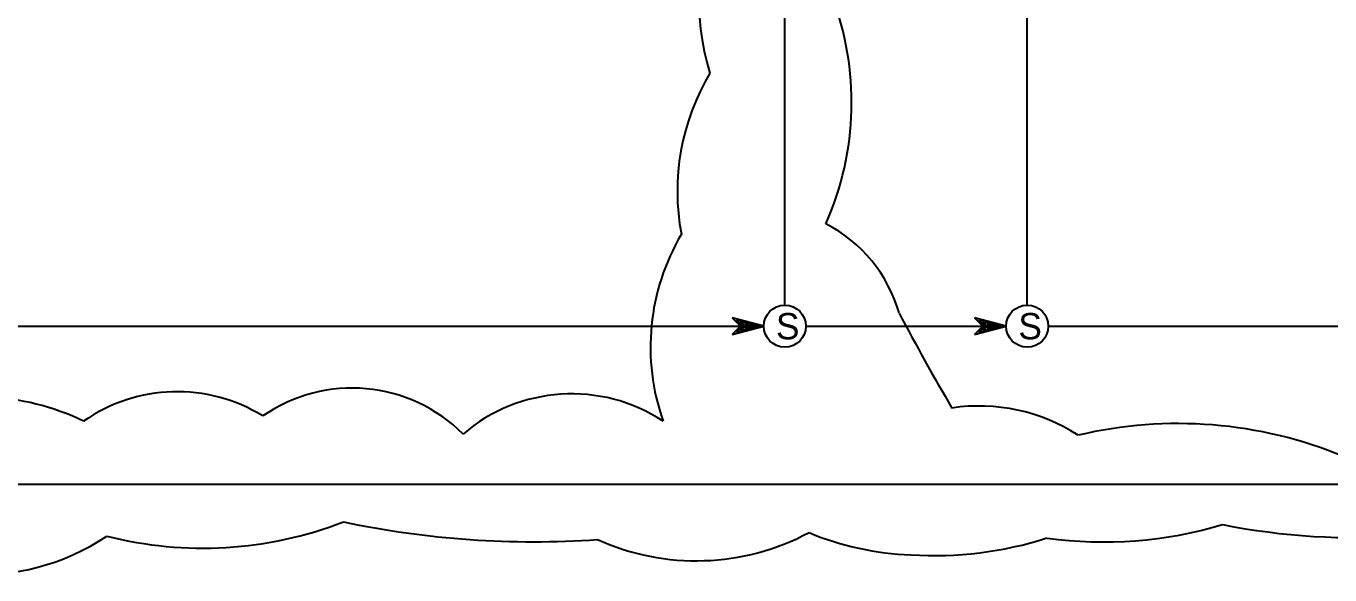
# Model space of a CAD drawing. Extents: x 0 to 841, y 0 to 594.
# Drawn here: x 637 to 760.7, y 160.4 to 212.5 of the extents above; entities that cross this region are included whole.
import ezdxf

# ---------------------------------------------------------------- set-up
doc = ezdxf.new("R2010")
doc.units = 0
for name, color, linetype in [('01-LIN-025-A', 7, 'Continuous'), ('46-', 7, 'Continuous'), ('48-BOR-018', 7, 'Continuous'), ('50-REV-035-TRNG', 7, 'Continuous')]:
    doc.layers.add(name, color=color, linetype=linetype)

msp = doc.modelspace()

# ---------------------------------------------------------------- linework, layer by layer
at = {"layer": '01-LIN-025-A'}
for centre, radius, start, end in [((724.97, 215.09), 24.13, 156.2612, 197.0071), ((687.08, 205.25), 28.26, 335.9215, 21.1663), ((720.7, 196.81), 21.9, 149.1721, 190.71), ((706.6, 181.47), 13.77, 15.9427, 62.8606), ((717.35, 182.01), 21.1, 149.435, 199.461), ((905.74, 282.55), 209.82, 207.6283, 210.4478), ((632.36, 154.1), 23.19, 64.1916, 111.2264), ((651.34, 162.31), 15.47, 58.2908, 125.0303), ((667.94, 163.26), 14.86, 44.893, 124.7163), ((688.78, 161.71), 15.86, 56.8405, 130.5914), ((727.43, 159.12), 17.3, 57.1141, 98.5719), ((746.3, 133.58), 41.17, 67.5064, 103.3109), ((632.53, 182.17), 21.79, 228.9095, 303.8462), ((653.8, 199.68), 36.76, 255.6143, 291.2201), ((685.19, 251.36), 87.83, 258.1183, 273.9353), ((739.26, 202.84), 39.33, 262.1374, 286.6408), ((763.38, 231.2), 67.29, 258.9795, 273.8527), ((700.58, 184.45), 22.73, 245.6637, 298.1553), ((721.9, 189.7), 27.43, 247.2751, 268.0247), ((723.24, 197.02), 34.8, 266.2346, 287.7925)]:
    msp.add_arc(centre, radius, start, end, dxfattribs=at)
at = {"layer": '46-'}
for p, q in [((707, 184), (704, 184.8)), ((704, 184.8), (704.8, 184)), ((706.6, 184), (704.4, 184.6)), ((704.4, 184.6), (705, 184)), ((706.2, 184), (704.8, 184.4)), ((704.8, 184.4), (705.2, 184)), ((730, 184), (727, 184.8)), ((727, 184.8), (727.8, 184)), ((729.6, 184), (727.4, 184.6)), ((727.4, 184.6), (728, 184)), ((729.2, 184), (727.8, 184.4)), ((727.8, 184.4), (728.2, 184)), ((704.8, 184), (704, 183.2)), ((704, 183.2), (707, 184)), ((705, 184), (704.4, 183.4)), ((704.4, 183.4), (706.6, 184)), ((705.2, 184), (704.8, 183.6)), ((704.8, 183.6), (706.2, 184)), ((705.8, 184), (705.2, 184.2)), ((705.2, 184.2), (705.4, 184)), ((705.4, 184), (705.2, 183.8)), ((705.2, 183.8), (705.8, 184)), ((727.8, 184), (727, 183.2)), ((727, 183.2), (730, 184)), ((728, 184), (727.4, 183.4)), ((727.4, 183.4), (729.6, 184)), ((728.2, 184), (727.8, 183.6)), ((727.8, 183.6), (729.2, 184)), ((728.8, 184), (728.2, 184.2)), ((728.2, 184.2), (728.4, 184)), ((728.4, 184), (728.2, 183.8)), ((728.2, 183.8), (728.8, 184))]:
    msp.add_line(p, q, dxfattribs=at)
for points in [[(709, 186), (709, 511)], [(732, 186), (732, 243)], [(307, 184), (707, 184)], [(711, 184), (730, 184)], [(734, 184), (771, 184)], [(500, 169), (816, 169)]]:
    msp.add_lwpolyline(points, dxfattribs=at)
at = {"layer": '48-BOR-018'}
for centre in [(709, 184), (732, 184)]:
    msp.add_circle(centre, 2, dxfattribs=at)

# ---------------------------------------------------------------- texts
at = {"layer": '50-REV-035-TRNG'}
for p in [(708.16, 182.75), (731.16, 182.75)]:
    msp.add_text('S', height=2.5, dxfattribs=at).set_placement(p)

doc.saveas('drawing.dxf')
